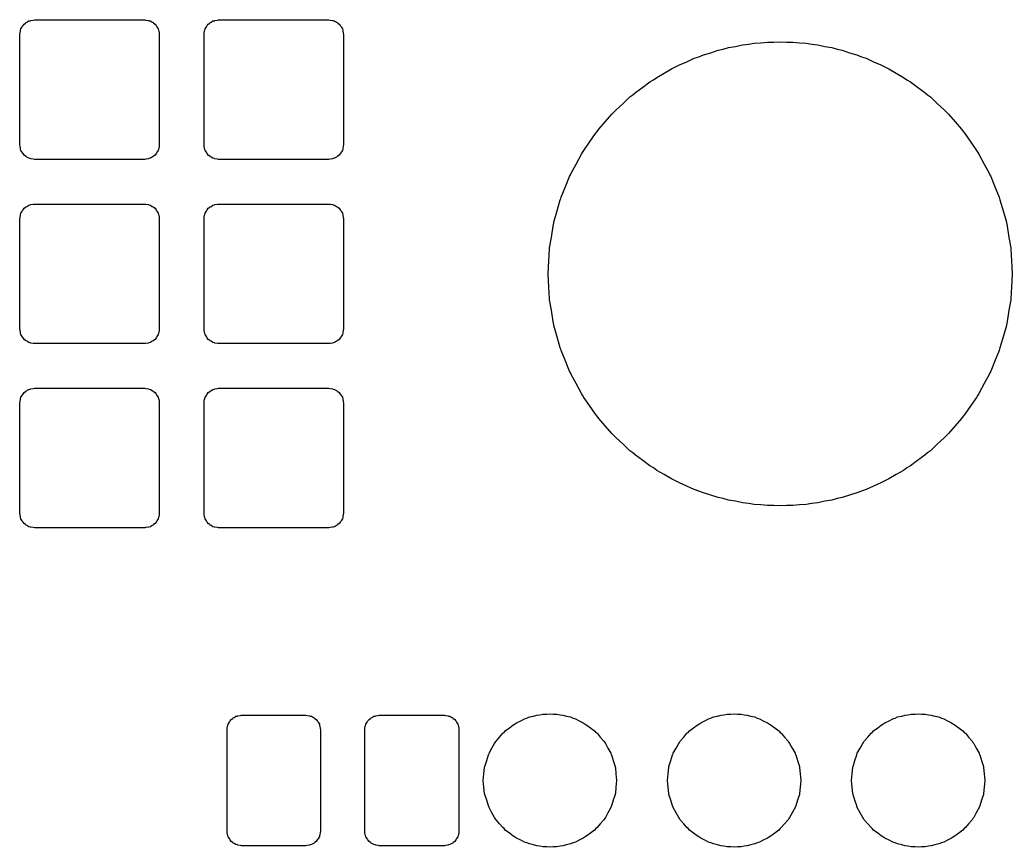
# Model space of a CAD drawing. Extents: x 0.04 to 2.34, y 0.06 to 1.54.
# Drawn here: x 1.787 to 2.326, y 1.089 to 1.538 of the extents above; entities that cross this region are included whole.
import ezdxf

# ---------------------------------------------------------------- set-up
doc = ezdxf.new("R2010")
doc.units = 0
doc.header["$MEASUREMENT"] = 0
doc.layers.add('BLACK', color=7, linetype='CONTINUOUS')

msp = doc.modelspace()

# ---------------------------------------------------------------- linework, layer by layer
at = {"layer": 'BLACK', "linetype": 'CONTINUOUS'}
for p, q in [((1.78943, 1.53557), (1.79026, 1.53612)), ((1.79026, 1.53612), (1.79053, 1.53639)), ((1.79053, 1.53639), (1.79097, 1.53659)), ((1.79097, 1.53659), (1.79199, 1.53727)), ((1.79199, 1.53727), (1.79276, 1.53743)), ((1.79276, 1.53743), (1.79308, 1.53758)), ((1.79308, 1.53758), (1.79437, 1.53775)), ((1.79437, 1.53775), (1.795, 1.53787)), ((1.795, 1.53787), (1.855, 1.53787)), ((1.855, 1.53787), (1.85563, 1.53775)), ((1.85563, 1.53775), (1.85692, 1.53758)), ((1.85692, 1.53758), (1.85724, 1.53743)), ((1.85724, 1.53743), (1.85801, 1.53727)), ((1.85801, 1.53727), (1.85903, 1.53659)), ((1.85903, 1.53659), (1.85947, 1.53639)), ((1.85947, 1.53639), (1.85974, 1.53612)), ((1.85974, 1.53612), (1.86057, 1.53557)), ((1.88943, 1.53557), (1.89026, 1.53612)), ((1.89026, 1.53612), (1.89053, 1.53639)), ((1.89053, 1.53639), (1.89097, 1.53659)), ((1.89097, 1.53659), (1.89199, 1.53727)), ((1.89199, 1.53727), (1.89276, 1.53743)), ((1.89276, 1.53743), (1.89308, 1.53758)), ((1.89308, 1.53758), (1.89437, 1.53775)), ((1.89437, 1.53775), (1.895, 1.53787)), ((1.895, 1.53787), (1.955, 1.53787)), ((1.955, 1.53787), (1.95563, 1.53775)), ((1.95563, 1.53775), (1.95692, 1.53758)), ((1.95692, 1.53758), (1.95724, 1.53743)), ((1.95724, 1.53743), (1.95801, 1.53727)), ((1.95801, 1.53727), (1.95903, 1.53659)), ((1.95903, 1.53659), (1.95947, 1.53639)), ((1.95947, 1.53639), (1.95974, 1.53612)), ((1.95974, 1.53612), (1.96057, 1.53557)), ((1.78713, 1.53), (1.78725, 1.53063)), ((1.78725, 1.53063), (1.78742, 1.53192)), ((1.78742, 1.53192), (1.78757, 1.53224)), ((1.78757, 1.53224), (1.78773, 1.53301)), ((1.78773, 1.53301), (1.78841, 1.53403)), ((1.78841, 1.53403), (1.78861, 1.53447)), ((1.78861, 1.53447), (1.78888, 1.53474)), ((1.78888, 1.53474), (1.78943, 1.53557)), ((1.86057, 1.53557), (1.86112, 1.53474)), ((1.86112, 1.53474), (1.86139, 1.53447)), ((1.86139, 1.53447), (1.86159, 1.53403)), ((1.86159, 1.53403), (1.86227, 1.53301)), ((1.86227, 1.53301), (1.86243, 1.53224)), ((1.86243, 1.53224), (1.86258, 1.53192)), ((1.86258, 1.53192), (1.86275, 1.53063)), ((1.86275, 1.53063), (1.86287, 1.53)), ((1.88713, 1.53), (1.88725, 1.53063)), ((1.88725, 1.53063), (1.88742, 1.53192)), ((1.88742, 1.53192), (1.88757, 1.53224)), ((1.88757, 1.53224), (1.88773, 1.53301)), ((1.88773, 1.53301), (1.88841, 1.53403)), ((1.88841, 1.53403), (1.88861, 1.53447)), ((1.88861, 1.53447), (1.88888, 1.53474)), ((1.88888, 1.53474), (1.88943, 1.53557)), ((1.96057, 1.53557), (1.96112, 1.53474)), ((1.96112, 1.53474), (1.96139, 1.53447)), ((1.96139, 1.53447), (1.96159, 1.53403)), ((1.96159, 1.53403), (1.96227, 1.53301)), ((1.96227, 1.53301), (1.96243, 1.53224)), ((1.96243, 1.53224), (1.96258, 1.53192)), ((1.96258, 1.53192), (1.96275, 1.53063)), ((1.96275, 1.53063), (1.96287, 1.53)), ((1.78713, 1.47), (1.78713, 1.53)), ((1.86287, 1.53), (1.86287, 1.47)), ((1.88713, 1.47), (1.88713, 1.53)), ((1.96287, 1.53), (1.96287, 1.47)), ((2.18275, 1.52466), (2.18589, 1.52519)), ((2.18589, 1.52519), (2.18955, 1.5254)), ((2.18955, 1.5254), (2.19318, 1.52579)), ((2.19318, 1.52579), (2.19658, 1.52579)), ((2.19658, 1.52579), (2.2, 1.52598)), ((2.2, 1.52598), (2.20342, 1.52579)), ((2.20342, 1.52579), (2.20682, 1.52579)), ((2.20682, 1.52579), (2.21045, 1.5254)), ((2.21045, 1.5254), (2.21411, 1.52519)), ((2.21411, 1.52519), (2.21725, 1.52466)), ((2.15839, 1.51891), (2.16235, 1.52006)), ((2.16235, 1.52006), (2.1663, 1.52139)), ((2.1663, 1.52139), (2.16913, 1.52201)), ((2.16913, 1.52201), (2.17197, 1.52283)), ((2.17197, 1.52283), (2.1758, 1.52348)), ((2.1758, 1.52348), (2.17962, 1.52432)), ((2.17962, 1.52432), (2.18275, 1.52466)), ((2.21725, 1.52466), (2.22038, 1.52432)), ((2.22038, 1.52432), (2.2242, 1.52348)), ((2.2242, 1.52348), (2.22803, 1.52283)), ((2.22803, 1.52283), (2.23087, 1.52201)), ((2.23087, 1.52201), (2.2337, 1.52139)), ((2.2337, 1.52139), (2.23764, 1.52006)), ((2.23764, 1.52006), (2.24161, 1.51891)), ((2.14534, 1.51351), (2.14936, 1.51517)), ((2.14936, 1.51517), (2.15337, 1.51703)), ((2.15337, 1.51703), (2.15588, 1.51788)), ((2.15588, 1.51788), (2.15839, 1.51891)), ((2.24161, 1.51891), (2.24412, 1.51788)), ((2.24412, 1.51788), (2.24663, 1.51703)), ((2.24663, 1.51703), (2.25064, 1.51517)), ((2.25064, 1.51517), (2.25466, 1.51351)), ((2.13297, 1.50667), (2.13698, 1.50889)), ((2.13698, 1.50889), (2.14099, 1.5113)), ((2.14099, 1.5113), (2.14317, 1.51231)), ((2.14317, 1.51231), (2.14534, 1.51351)), ((2.25466, 1.51351), (2.25683, 1.51231)), ((2.25683, 1.51231), (2.25901, 1.5113)), ((2.25901, 1.5113), (2.26302, 1.50889)), ((2.26302, 1.50889), (2.26703, 1.50667)), ((2.12537, 1.50128), (2.1293, 1.50427)), ((2.1293, 1.50427), (2.13115, 1.50538)), ((2.13115, 1.50538), (2.13297, 1.50667)), ((2.26703, 1.50667), (2.26885, 1.50538)), ((2.26885, 1.50538), (2.2707, 1.50427)), ((2.2707, 1.50427), (2.27463, 1.50128)), ((2.11996, 1.49717), (2.12145, 1.4985)), ((2.12145, 1.4985), (2.12537, 1.50128)), ((2.27463, 1.50128), (2.27855, 1.4985)), ((2.27855, 1.4985), (2.28004, 1.49717)), ((2.11466, 1.49243), (2.11844, 1.49601)), ((2.11844, 1.49601), (2.11996, 1.49717)), ((2.28004, 1.49717), (2.28156, 1.49601)), ((2.28156, 1.49601), (2.28534, 1.49243)), ((2.10854, 1.48663), (2.10975, 1.48778)), ((2.10975, 1.48778), (2.11092, 1.48908)), ((2.11092, 1.48908), (2.11466, 1.49243)), ((2.28534, 1.49243), (2.28908, 1.48908)), ((2.28908, 1.48908), (2.29025, 1.48778)), ((2.29025, 1.48778), (2.29146, 1.48663)), ((2.1015, 1.47855), (2.10499, 1.48245)), ((2.10499, 1.48245), (2.10854, 1.48663)), ((2.29146, 1.48663), (2.29501, 1.48245)), ((2.29501, 1.48245), (2.2985, 1.47855)), ((2.09971, 1.47624), (2.10063, 1.47732)), ((2.10063, 1.47732), (2.1015, 1.47855)), ((2.2985, 1.47855), (2.29937, 1.47731)), ((2.29937, 1.47731), (2.30029, 1.47624)), ((2.09333, 1.46703), (2.09647, 1.47146)), ((2.09647, 1.47146), (2.09971, 1.47624)), ((2.30029, 1.47624), (2.30353, 1.47146)), ((2.30353, 1.47146), (2.30667, 1.46703)), ((1.78725, 1.46937), (1.78713, 1.47)), ((1.78742, 1.46808), (1.78725, 1.46937)), ((1.78757, 1.46776), (1.78742, 1.46808)), ((1.78773, 1.46699), (1.78757, 1.46776)), ((1.78841, 1.46597), (1.78773, 1.46699)), ((1.78861, 1.46553), (1.78841, 1.46597)), ((1.86159, 1.46597), (1.86139, 1.46553)), ((1.86227, 1.46699), (1.86159, 1.46597)), ((1.86243, 1.46776), (1.86227, 1.46699)), ((1.86258, 1.46808), (1.86243, 1.46776)), ((1.86275, 1.46937), (1.86258, 1.46808)), ((1.86287, 1.47), (1.86275, 1.46937)), ((1.88725, 1.46937), (1.88713, 1.47)), ((1.88742, 1.46808), (1.88725, 1.46937)), ((1.88757, 1.46776), (1.88742, 1.46808)), ((1.88773, 1.46699), (1.88757, 1.46776)), ((1.88841, 1.46597), (1.88773, 1.46699)), ((1.88861, 1.46553), (1.88841, 1.46597)), ((1.96159, 1.46597), (1.96139, 1.46553)), ((1.96227, 1.46699), (1.96159, 1.46597)), ((1.96243, 1.46776), (1.96227, 1.46699)), ((1.96258, 1.46808), (1.96243, 1.46776)), ((1.96275, 1.46937), (1.96258, 1.46808)), ((1.96287, 1.47), (1.96275, 1.46937)), ((2.09206, 1.46495), (2.09271, 1.46591)), ((2.09271, 1.46591), (2.09333, 1.46703)), ((2.30667, 1.46703), (2.30729, 1.46591)), ((2.30729, 1.46591), (2.30794, 1.46495)), ((1.78888, 1.46526), (1.78861, 1.46553)), ((1.78943, 1.46443), (1.78888, 1.46526)), ((1.79026, 1.46388), (1.78943, 1.46443)), ((1.79053, 1.46361), (1.79026, 1.46388)), ((1.79097, 1.46341), (1.79053, 1.46361)), ((1.79199, 1.46273), (1.79097, 1.46341)), ((1.79276, 1.46257), (1.79199, 1.46273)), ((1.79308, 1.46242), (1.79276, 1.46257)), ((1.79437, 1.46225), (1.79308, 1.46242)), ((1.795, 1.46213), (1.79437, 1.46225)), ((1.79532, 1.46213), (1.795, 1.46213)), ((1.85468, 1.46213), (1.79532, 1.46213)), ((1.855, 1.46213), (1.85468, 1.46213)), ((1.85563, 1.46225), (1.855, 1.46213)), ((1.85692, 1.46242), (1.85563, 1.46225)), ((1.85724, 1.46257), (1.85692, 1.46242)), ((1.85801, 1.46273), (1.85724, 1.46257)), ((1.85903, 1.46341), (1.85801, 1.46273)), ((1.85947, 1.46361), (1.85903, 1.46341)), ((1.85974, 1.46388), (1.85947, 1.46361)), ((1.86057, 1.46443), (1.85974, 1.46388)), ((1.86112, 1.46526), (1.86057, 1.46443)), ((1.86139, 1.46553), (1.86112, 1.46526)), ((1.88888, 1.46526), (1.88861, 1.46553)), ((1.88943, 1.46443), (1.88888, 1.46526)), ((1.89026, 1.46388), (1.88943, 1.46443)), ((1.89053, 1.46361), (1.89026, 1.46388)), ((1.89097, 1.46341), (1.89053, 1.46361)), ((1.89199, 1.46273), (1.89097, 1.46341)), ((1.89276, 1.46257), (1.89199, 1.46273)), ((1.89308, 1.46242), (1.89276, 1.46257)), ((1.89437, 1.46225), (1.89308, 1.46242)), ((1.895, 1.46213), (1.89437, 1.46225)), ((1.89532, 1.46213), (1.895, 1.46213)), ((1.95468, 1.46213), (1.89532, 1.46213)), ((1.955, 1.46213), (1.95468, 1.46213)), ((1.95563, 1.46225), (1.955, 1.46213)), ((1.95692, 1.46242), (1.95563, 1.46225)), ((1.95724, 1.46257), (1.95692, 1.46242)), ((1.95801, 1.46273), (1.95724, 1.46257)), ((1.95903, 1.46341), (1.95801, 1.46273)), ((1.95947, 1.46361), (1.95903, 1.46341)), ((1.95974, 1.46388), (1.95947, 1.46361)), ((1.96057, 1.46443), (1.95974, 1.46388)), ((1.96112, 1.46526), (1.96057, 1.46443)), ((1.96139, 1.46553), (1.96112, 1.46526)), ((2.08921, 1.45957), (2.09206, 1.46495)), ((2.30794, 1.46495), (2.31079, 1.45958)), ((2.08649, 1.45466), (2.08921, 1.45957)), ((2.31079, 1.45958), (2.31351, 1.45466)), ((2.08329, 1.44692), (2.08567, 1.4529)), ((2.08567, 1.4529), (2.0861, 1.45371)), ((2.0861, 1.45371), (2.08649, 1.45466)), ((2.31351, 1.45466), (2.3139, 1.45371)), ((2.3139, 1.45371), (2.31433, 1.4529)), ((2.31433, 1.4529), (2.31671, 1.44693)), ((2.08109, 1.44161), (2.08329, 1.44692)), ((2.31671, 1.44693), (2.31891, 1.44161)), ((2.07878, 1.43362), (2.08062, 1.44022)), ((2.08062, 1.44022), (2.08087, 1.44085)), ((2.08087, 1.44085), (2.08109, 1.44161)), ((2.31891, 1.44161), (2.31913, 1.44085)), ((2.31913, 1.44085), (2.31938, 1.44022)), ((2.31938, 1.44022), (2.32122, 1.43362)), ((1.78773, 1.43301), (1.78841, 1.43403)), ((1.78841, 1.43403), (1.78861, 1.43447)), ((1.78861, 1.43447), (1.78888, 1.43474)), ((1.78888, 1.43474), (1.78943, 1.43557)), ((1.78943, 1.43557), (1.79026, 1.43612)), ((1.79026, 1.43612), (1.79053, 1.43639)), ((1.79053, 1.43639), (1.79097, 1.43659)), ((1.79097, 1.43659), (1.79199, 1.43727)), ((1.79199, 1.43727), (1.79276, 1.43743)), ((1.79276, 1.43743), (1.79308, 1.43758)), ((1.79308, 1.43758), (1.79437, 1.43775)), ((1.79437, 1.43775), (1.795, 1.43787)), ((1.795, 1.43787), (1.855, 1.43787)), ((1.855, 1.43787), (1.85563, 1.43775)), ((1.85563, 1.43775), (1.85692, 1.43758)), ((1.85692, 1.43758), (1.85724, 1.43743)), ((1.85724, 1.43743), (1.85801, 1.43727)), ((1.85801, 1.43727), (1.85903, 1.43659)), ((1.85903, 1.43659), (1.85947, 1.43639)), ((1.85947, 1.43639), (1.85974, 1.43612)), ((1.85974, 1.43612), (1.86057, 1.43557)), ((1.86057, 1.43557), (1.86112, 1.43474)), ((1.86112, 1.43474), (1.86139, 1.43447)), ((1.86139, 1.43447), (1.86159, 1.43403)), ((1.86159, 1.43403), (1.86227, 1.43301)), ((1.88773, 1.43301), (1.88841, 1.43403)), ((1.88841, 1.43403), (1.88861, 1.43447)), ((1.88861, 1.43447), (1.88888, 1.43474)), ((1.88888, 1.43474), (1.88943, 1.43557)), ((1.88943, 1.43557), (1.89026, 1.43612)), ((1.89026, 1.43612), (1.89053, 1.43639)), ((1.89053, 1.43639), (1.89097, 1.43659)), ((1.89097, 1.43659), (1.89199, 1.43727)), ((1.89199, 1.43727), (1.89276, 1.43743)), ((1.89276, 1.43743), (1.89308, 1.43758)), ((1.89308, 1.43758), (1.89437, 1.43775)), ((1.89437, 1.43775), (1.895, 1.43787)), ((1.895, 1.43787), (1.955, 1.43787)), ((1.955, 1.43787), (1.95563, 1.43775)), ((1.95563, 1.43775), (1.95692, 1.43758)), ((1.95692, 1.43758), (1.95724, 1.43743)), ((1.95724, 1.43743), (1.95801, 1.43727)), ((1.95801, 1.43727), (1.95903, 1.43659)), ((1.95903, 1.43659), (1.95947, 1.43639)), ((1.95947, 1.43639), (1.95974, 1.43612)), ((1.95974, 1.43612), (1.96057, 1.43557)), ((1.96057, 1.43557), (1.96112, 1.43474)), ((1.96112, 1.43474), (1.96139, 1.43447)), ((1.96139, 1.43447), (1.96159, 1.43403)), ((1.96159, 1.43403), (1.96227, 1.43301)), ((2.07717, 1.42803), (2.07878, 1.43362)), ((2.32122, 1.43362), (2.32283, 1.42803)), ((1.78713, 1.43), (1.78725, 1.43063)), ((1.78713, 1.37), (1.78713, 1.43)), ((1.78725, 1.43063), (1.78742, 1.43192)), ((1.78742, 1.43192), (1.78757, 1.43224)), ((1.78757, 1.43224), (1.78773, 1.43301)), ((1.86227, 1.43301), (1.86243, 1.43224)), ((1.86243, 1.43224), (1.86258, 1.43192)), ((1.86258, 1.43192), (1.86275, 1.43063)), ((1.86275, 1.43063), (1.86287, 1.43)), ((1.86287, 1.43), (1.86287, 1.37)), ((1.88713, 1.43), (1.88725, 1.43063)), ((1.88713, 1.37), (1.88713, 1.43)), ((1.88725, 1.43063), (1.88742, 1.43192)), ((1.88742, 1.43192), (1.88757, 1.43224)), ((1.88757, 1.43224), (1.88773, 1.43301)), ((1.96227, 1.43301), (1.96243, 1.43224)), ((1.96243, 1.43224), (1.96258, 1.43192)), ((1.96258, 1.43192), (1.96275, 1.43063)), ((1.96275, 1.43063), (1.96287, 1.43)), ((1.96287, 1.43), (1.96287, 1.37)), ((2.07708, 1.42749), (2.07717, 1.42803)), ((2.32283, 1.42803), (2.32292, 1.42749)), ((2.07575, 1.41965), (2.07697, 1.42708)), ((2.07697, 1.42708), (2.07708, 1.42749)), ((2.32292, 1.42749), (2.32303, 1.42708)), ((2.32303, 1.42708), (2.32425, 1.41966)), ((2.07481, 1.41411), (2.07575, 1.41965)), ((2.32425, 1.41966), (2.32519, 1.41411)), ((2.07422, 1.40371), (2.07476, 1.41362)), ((2.07476, 1.41362), (2.07479, 1.4138)), ((2.07479, 1.4138), (2.07481, 1.41411)), ((2.32519, 1.41411), (2.32521, 1.4138)), ((2.32521, 1.4138), (2.32524, 1.41362)), ((2.32524, 1.41362), (2.32577, 1.40373)), ((2.07402, 1.4), (2.07422, 1.40371)), ((2.32577, 1.40373), (2.32598, 1.4)), ((2.07422, 1.39629), (2.07402, 1.4)), ((2.07476, 1.38638), (2.07422, 1.39629)), ((2.32577, 1.39627), (2.32524, 1.38638)), ((2.32598, 1.4), (2.32577, 1.39627)), ((2.07479, 1.3862), (2.07476, 1.38638)), ((2.07481, 1.38589), (2.07479, 1.3862)), ((2.07575, 1.38035), (2.07481, 1.38589)), ((2.32519, 1.38589), (2.32425, 1.38035)), ((2.32521, 1.3862), (2.32519, 1.38589)), ((2.32524, 1.38638), (2.32521, 1.3862)), ((2.07697, 1.37292), (2.07575, 1.38035)), ((2.32425, 1.38035), (2.32303, 1.37292)), ((1.78725, 1.36937), (1.78713, 1.37)), ((1.78742, 1.36808), (1.78725, 1.36937)), ((1.86275, 1.36937), (1.86258, 1.36808)), ((1.86287, 1.37), (1.86275, 1.36937)), ((1.88725, 1.36937), (1.88713, 1.37)), ((1.88742, 1.36808), (1.88725, 1.36937)), ((1.96275, 1.36937), (1.96258, 1.36808)), ((1.96287, 1.37), (1.96275, 1.36937)), ((2.07708, 1.37251), (2.07697, 1.37292)), ((2.07717, 1.37197), (2.07708, 1.37251)), ((2.07878, 1.36638), (2.07717, 1.37197)), ((2.32283, 1.37197), (2.32122, 1.36638)), ((2.32292, 1.37251), (2.32283, 1.37197)), ((2.32303, 1.37292), (2.32292, 1.37251)), ((1.78757, 1.36776), (1.78742, 1.36808)), ((1.78773, 1.36699), (1.78757, 1.36776)), ((1.78841, 1.36597), (1.78773, 1.36699)), ((1.78861, 1.36553), (1.78841, 1.36597)), ((1.78888, 1.36526), (1.78861, 1.36553)), ((1.78943, 1.36443), (1.78888, 1.36526)), ((1.79026, 1.36388), (1.78943, 1.36443)), ((1.79053, 1.36361), (1.79026, 1.36388)), ((1.79097, 1.36341), (1.79053, 1.36361)), ((1.79199, 1.36273), (1.79097, 1.36341)), ((1.85903, 1.36341), (1.85801, 1.36273)), ((1.85947, 1.36361), (1.85903, 1.36341)), ((1.85974, 1.36388), (1.85947, 1.36361)), ((1.86057, 1.36443), (1.85974, 1.36388)), ((1.86112, 1.36526), (1.86057, 1.36443)), ((1.86139, 1.36553), (1.86112, 1.36526)), ((1.86159, 1.36597), (1.86139, 1.36553)), ((1.86227, 1.36699), (1.86159, 1.36597)), ((1.86243, 1.36776), (1.86227, 1.36699)), ((1.86258, 1.36808), (1.86243, 1.36776)), ((1.88757, 1.36776), (1.88742, 1.36808)), ((1.88773, 1.36699), (1.88757, 1.36776)), ((1.88841, 1.36597), (1.88773, 1.36699)), ((1.88861, 1.36553), (1.88841, 1.36597)), ((1.88888, 1.36526), (1.88861, 1.36553)), ((1.88943, 1.36443), (1.88888, 1.36526)), ((1.89026, 1.36388), (1.88943, 1.36443)), ((1.89053, 1.36361), (1.89026, 1.36388)), ((1.89097, 1.36341), (1.89053, 1.36361)), ((1.89199, 1.36273), (1.89097, 1.36341)), ((1.95903, 1.36341), (1.95801, 1.36273)), ((1.95947, 1.36361), (1.95903, 1.36341)), ((1.95974, 1.36388), (1.95947, 1.36361)), ((1.96057, 1.36443), (1.95974, 1.36388)), ((1.96112, 1.36526), (1.96057, 1.36443)), ((1.96139, 1.36553), (1.96112, 1.36526)), ((1.96159, 1.36597), (1.96139, 1.36553)), ((1.96227, 1.36699), (1.96159, 1.36597)), ((1.96243, 1.36776), (1.96227, 1.36699)), ((1.96258, 1.36808), (1.96243, 1.36776)), ((2.08062, 1.35978), (2.07878, 1.36638)), ((2.32122, 1.36638), (2.31938, 1.35978)), ((1.79276, 1.36257), (1.79199, 1.36273)), ((1.79308, 1.36242), (1.79276, 1.36257)), ((1.79437, 1.36225), (1.79308, 1.36242)), ((1.795, 1.36213), (1.79437, 1.36225)), ((1.79532, 1.36213), (1.795, 1.36213)), ((1.85468, 1.36213), (1.79532, 1.36213)), ((1.855, 1.36213), (1.85468, 1.36213)), ((1.85563, 1.36225), (1.855, 1.36213)), ((1.85692, 1.36242), (1.85563, 1.36225)), ((1.85724, 1.36257), (1.85692, 1.36242)), ((1.85801, 1.36273), (1.85724, 1.36257)), ((1.89276, 1.36257), (1.89199, 1.36273)), ((1.89308, 1.36242), (1.89276, 1.36257)), ((1.89437, 1.36225), (1.89308, 1.36242)), ((1.895, 1.36213), (1.89437, 1.36225)), ((1.89532, 1.36213), (1.895, 1.36213)), ((1.95468, 1.36213), (1.89532, 1.36213)), ((1.955, 1.36213), (1.95468, 1.36213)), ((1.95563, 1.36225), (1.955, 1.36213)), ((1.95692, 1.36242), (1.95563, 1.36225)), ((1.95724, 1.36257), (1.95692, 1.36242)), ((1.95801, 1.36273), (1.95724, 1.36257)), ((2.08087, 1.35915), (2.08062, 1.35978)), ((2.08109, 1.35839), (2.08087, 1.35915)), ((2.08329, 1.35308), (2.08109, 1.35839)), ((2.31891, 1.35839), (2.31671, 1.35307)), ((2.31913, 1.35915), (2.31891, 1.35839)), ((2.31938, 1.35978), (2.31913, 1.35915)), ((2.08567, 1.3471), (2.08329, 1.35308)), ((2.31671, 1.35307), (2.31433, 1.3471)), ((2.0861, 1.34629), (2.08567, 1.3471)), ((2.08649, 1.34534), (2.0861, 1.34629)), ((2.08921, 1.34043), (2.08649, 1.34534)), ((2.31351, 1.34534), (2.31079, 1.34043)), ((2.3139, 1.34629), (2.31351, 1.34534)), ((2.31433, 1.3471), (2.3139, 1.34629)), ((1.79026, 1.33612), (1.79053, 1.33639)), ((1.79053, 1.33639), (1.79097, 1.33659)), ((1.79097, 1.33659), (1.79199, 1.33727)), ((1.79199, 1.33727), (1.79276, 1.33743)), ((1.79276, 1.33743), (1.79308, 1.33758)), ((1.79308, 1.33758), (1.79437, 1.33775)), ((1.79437, 1.33775), (1.795, 1.33787)), ((1.795, 1.33787), (1.855, 1.33787)), ((1.855, 1.33787), (1.85563, 1.33775)), ((1.85563, 1.33775), (1.85692, 1.33758)), ((1.85692, 1.33758), (1.85724, 1.33743)), ((1.85724, 1.33743), (1.85801, 1.33727)), ((1.85801, 1.33727), (1.85903, 1.33659)), ((1.85903, 1.33659), (1.85947, 1.33639)), ((1.85947, 1.33639), (1.85974, 1.33612)), ((1.89026, 1.33612), (1.89053, 1.33639)), ((1.89053, 1.33639), (1.89097, 1.33659)), ((1.89097, 1.33659), (1.89199, 1.33727)), ((1.89199, 1.33727), (1.89276, 1.33743)), ((1.89276, 1.33743), (1.89308, 1.33758)), ((1.89308, 1.33758), (1.89437, 1.33775)), ((1.89437, 1.33775), (1.895, 1.33787)), ((1.895, 1.33787), (1.955, 1.33787)), ((1.955, 1.33787), (1.95563, 1.33775)), ((1.95563, 1.33775), (1.95692, 1.33758)), ((1.95692, 1.33758), (1.95724, 1.33743)), ((1.95724, 1.33743), (1.95801, 1.33727)), ((1.95801, 1.33727), (1.95903, 1.33659)), ((1.95903, 1.33659), (1.95947, 1.33639)), ((1.95947, 1.33639), (1.95974, 1.33612)), ((2.09206, 1.33505), (2.08921, 1.34043)), ((2.31079, 1.34043), (2.30794, 1.33505)), ((1.78725, 1.33063), (1.78742, 1.33192)), ((1.78742, 1.33192), (1.78757, 1.33224)), ((1.78757, 1.33224), (1.78773, 1.33301)), ((1.78773, 1.33301), (1.78841, 1.33403)), ((1.78841, 1.33403), (1.78861, 1.33447)), ((1.78861, 1.33447), (1.78888, 1.33474)), ((1.78888, 1.33474), (1.78943, 1.33557)), ((1.78943, 1.33557), (1.79026, 1.33612)), ((1.85974, 1.33612), (1.86057, 1.33557)), ((1.86057, 1.33557), (1.86112, 1.33474)), ((1.86112, 1.33474), (1.86139, 1.33447)), ((1.86139, 1.33447), (1.86159, 1.33403)), ((1.86159, 1.33403), (1.86227, 1.33301)), ((1.86227, 1.33301), (1.86243, 1.33224)), ((1.86243, 1.33224), (1.86258, 1.33192)), ((1.86258, 1.33192), (1.86275, 1.33063)), ((1.88725, 1.33063), (1.88742, 1.33192)), ((1.88742, 1.33192), (1.88757, 1.33224)), ((1.88757, 1.33224), (1.88773, 1.33301)), ((1.88773, 1.33301), (1.88841, 1.33403)), ((1.88841, 1.33403), (1.88861, 1.33447)), ((1.88861, 1.33447), (1.88888, 1.33474)), ((1.88888, 1.33474), (1.88943, 1.33557)), ((1.88943, 1.33557), (1.89026, 1.33612)), ((1.95974, 1.33612), (1.96057, 1.33557)), ((1.96057, 1.33557), (1.96112, 1.33474)), ((1.96112, 1.33474), (1.96139, 1.33447)), ((1.96139, 1.33447), (1.96159, 1.33403)), ((1.96159, 1.33403), (1.96227, 1.33301)), ((1.96227, 1.33301), (1.96243, 1.33224)), ((1.96243, 1.33224), (1.96258, 1.33192)), ((1.96258, 1.33192), (1.96275, 1.33063)), ((2.09271, 1.33409), (2.09206, 1.33505)), ((2.09333, 1.33297), (2.09271, 1.33409)), ((2.09647, 1.32854), (2.09333, 1.33297)), ((2.30667, 1.33297), (2.30353, 1.32854)), ((2.30729, 1.33409), (2.30667, 1.33297)), ((2.30794, 1.33505), (2.30729, 1.33409)), ((1.78713, 1.33), (1.78725, 1.33063)), ((1.78713, 1.27), (1.78713, 1.33)), ((1.86275, 1.33063), (1.86287, 1.33)), ((1.86287, 1.33), (1.86287, 1.27)), ((1.88713, 1.33), (1.88725, 1.33063)), ((1.88713, 1.27), (1.88713, 1.33)), ((1.96275, 1.33063), (1.96287, 1.33)), ((1.96287, 1.33), (1.96287, 1.27)), ((2.09971, 1.32376), (2.09647, 1.32854)), ((2.30353, 1.32854), (2.30029, 1.32376)), ((2.10063, 1.32268), (2.09971, 1.32376)), ((2.1015, 1.32145), (2.10063, 1.32268)), ((2.10499, 1.31755), (2.1015, 1.32145)), ((2.2985, 1.32145), (2.29501, 1.31755)), ((2.29937, 1.32268), (2.2985, 1.32145)), ((2.30029, 1.32376), (2.29937, 1.32268)), ((2.10854, 1.31337), (2.10499, 1.31755)), ((2.29501, 1.31755), (2.29146, 1.31337)), ((2.10975, 1.31222), (2.10854, 1.31337)), ((2.11092, 1.31092), (2.10975, 1.31222)), ((2.11466, 1.30757), (2.11092, 1.31092)), ((2.28908, 1.31092), (2.28534, 1.30757)), ((2.29025, 1.31222), (2.28908, 1.31092)), ((2.29146, 1.31337), (2.29025, 1.31222)), ((2.11844, 1.30398), (2.11466, 1.30757)), ((2.28534, 1.30757), (2.28156, 1.30398)), ((2.11996, 1.30283), (2.11844, 1.30398)), ((2.12145, 1.3015), (2.11996, 1.30283)), ((2.12537, 1.29872), (2.12145, 1.3015)), ((2.1293, 1.29573), (2.12537, 1.29872)), ((2.27463, 1.29872), (2.2707, 1.29573)), ((2.27855, 1.3015), (2.27463, 1.29872)), ((2.28004, 1.30283), (2.27855, 1.3015)), ((2.28156, 1.30398), (2.28004, 1.30283)), ((2.13115, 1.29462), (2.1293, 1.29573)), ((2.13297, 1.29333), (2.13115, 1.29462)), ((2.13698, 1.29111), (2.13297, 1.29333)), ((2.26703, 1.29333), (2.26302, 1.29111)), ((2.26885, 1.29462), (2.26703, 1.29333)), ((2.2707, 1.29573), (2.26885, 1.29462)), ((2.14099, 1.2887), (2.13698, 1.29111)), ((2.14317, 1.28769), (2.14099, 1.2887)), ((2.25901, 1.2887), (2.25683, 1.28769)), ((2.26302, 1.29111), (2.25901, 1.2887)), ((2.14534, 1.28649), (2.14317, 1.28769)), ((2.14936, 1.28483), (2.14534, 1.28649)), ((2.15337, 1.28297), (2.14936, 1.28483)), ((2.15588, 1.28212), (2.15337, 1.28297)), ((2.24663, 1.28297), (2.24412, 1.28212)), ((2.25064, 1.28483), (2.24663, 1.28297)), ((2.25466, 1.28649), (2.25064, 1.28483)), ((2.25683, 1.28769), (2.25466, 1.28649)), ((2.15839, 1.28109), (2.15588, 1.28212)), ((2.16235, 1.27994), (2.15839, 1.28109)), ((2.1663, 1.27861), (2.16235, 1.27994)), ((2.16913, 1.27799), (2.1663, 1.27861)), ((2.17197, 1.27717), (2.16913, 1.27799)), ((2.1758, 1.27652), (2.17197, 1.27717)), ((2.22803, 1.27717), (2.2242, 1.27652)), ((2.23087, 1.27799), (2.22803, 1.27717)), ((2.2337, 1.27861), (2.23087, 1.27799)), ((2.23765, 1.27994), (2.2337, 1.27861)), ((2.24161, 1.28109), (2.23765, 1.27994)), ((2.24412, 1.28212), (2.24161, 1.28109)), ((2.17962, 1.27568), (2.1758, 1.27652)), ((2.18275, 1.27534), (2.17962, 1.27568)), ((2.18589, 1.27481), (2.18275, 1.27534)), ((2.18955, 1.2746), (2.18589, 1.27481)), ((2.19318, 1.27421), (2.18955, 1.2746)), ((2.19658, 1.27421), (2.19318, 1.27421)), ((2.2, 1.27402), (2.19658, 1.27421)), ((2.20342, 1.27421), (2.2, 1.27402)), ((2.20682, 1.27421), (2.20342, 1.27421)), ((2.21045, 1.2746), (2.20682, 1.27421)), ((2.21411, 1.27481), (2.21045, 1.2746)), ((2.21725, 1.27534), (2.21411, 1.27481)), ((2.22038, 1.27568), (2.21725, 1.27534)), ((2.2242, 1.27652), (2.22038, 1.27568)), ((1.78725, 1.26937), (1.78713, 1.27)), ((1.78742, 1.26808), (1.78725, 1.26937)), ((1.78757, 1.26776), (1.78742, 1.26808)), ((1.78773, 1.26699), (1.78757, 1.26776)), ((1.78841, 1.26597), (1.78773, 1.26699)), ((1.86227, 1.26699), (1.86159, 1.26597)), ((1.86243, 1.26776), (1.86227, 1.26699)), ((1.86258, 1.26808), (1.86243, 1.26776)), ((1.86275, 1.26937), (1.86258, 1.26808)), ((1.86287, 1.27), (1.86275, 1.26937)), ((1.88725, 1.26937), (1.88713, 1.27)), ((1.88742, 1.26808), (1.88725, 1.26937)), ((1.88757, 1.26776), (1.88742, 1.26808)), ((1.88773, 1.26699), (1.88757, 1.26776)), ((1.88841, 1.26597), (1.88773, 1.26699)), ((1.96227, 1.26699), (1.96159, 1.26597)), ((1.96243, 1.26776), (1.96227, 1.26699)), ((1.96258, 1.26808), (1.96243, 1.26776)), ((1.96275, 1.26937), (1.96258, 1.26808)), ((1.96287, 1.27), (1.96275, 1.26937)), ((1.78861, 1.26553), (1.78841, 1.26597)), ((1.78888, 1.26526), (1.78861, 1.26553)), ((1.78943, 1.26443), (1.78888, 1.26526)), ((1.79026, 1.26388), (1.78943, 1.26443)), ((1.79053, 1.26361), (1.79026, 1.26388)), ((1.79097, 1.26341), (1.79053, 1.26361)), ((1.79199, 1.26273), (1.79097, 1.26341)), ((1.79276, 1.26257), (1.79199, 1.26273)), ((1.79308, 1.26242), (1.79276, 1.26257)), ((1.79437, 1.26225), (1.79308, 1.26242)), ((1.795, 1.26213), (1.79437, 1.26225)), ((1.79532, 1.26213), (1.795, 1.26213)), ((1.85468, 1.26213), (1.79532, 1.26213)), ((1.855, 1.26213), (1.85468, 1.26213)), ((1.85563, 1.26225), (1.855, 1.26213)), ((1.85692, 1.26242), (1.85563, 1.26225)), ((1.85724, 1.26257), (1.85692, 1.26242)), ((1.85801, 1.26273), (1.85724, 1.26257)), ((1.85903, 1.26341), (1.85801, 1.26273)), ((1.85947, 1.26361), (1.85903, 1.26341)), ((1.85974, 1.26388), (1.85947, 1.26361)), ((1.86057, 1.26443), (1.85974, 1.26388)), ((1.86112, 1.26526), (1.86057, 1.26443)), ((1.86139, 1.26553), (1.86112, 1.26526)), ((1.86159, 1.26597), (1.86139, 1.26553)), ((1.88861, 1.26553), (1.88841, 1.26597)), ((1.88888, 1.26526), (1.88861, 1.26553)), ((1.88943, 1.26443), (1.88888, 1.26526)), ((1.89026, 1.26388), (1.88943, 1.26443)), ((1.89053, 1.26361), (1.89026, 1.26388)), ((1.89097, 1.26341), (1.89053, 1.26361)), ((1.89199, 1.26273), (1.89097, 1.26341)), ((1.89276, 1.26257), (1.89199, 1.26273)), ((1.89308, 1.26242), (1.89276, 1.26257)), ((1.89437, 1.26225), (1.89308, 1.26242)), ((1.895, 1.26213), (1.89437, 1.26225)), ((1.89532, 1.26213), (1.895, 1.26213)), ((1.95468, 1.26213), (1.89532, 1.26213)), ((1.955, 1.26213), (1.95468, 1.26213)), ((1.95563, 1.26225), (1.955, 1.26213)), ((1.95692, 1.26242), (1.95563, 1.26225)), ((1.95724, 1.26257), (1.95692, 1.26242)), ((1.95801, 1.26273), (1.95724, 1.26257)), ((1.95903, 1.26341), (1.95801, 1.26273)), ((1.95947, 1.26361), (1.95903, 1.26341)), ((1.95974, 1.26388), (1.95947, 1.26361)), ((1.96057, 1.26443), (1.95974, 1.26388)), ((1.96112, 1.26526), (1.96057, 1.26443)), ((1.96139, 1.26553), (1.96112, 1.26526)), ((1.96159, 1.26597), (1.96139, 1.26553)), ((1.90193, 1.15813), (1.90276, 1.15868)), ((1.90276, 1.15868), (1.90303, 1.15895)), ((1.90303, 1.15895), (1.90347, 1.15915)), ((1.90347, 1.15915), (1.90449, 1.15983)), ((1.90449, 1.15983), (1.90526, 1.15999)), ((1.90526, 1.15999), (1.90558, 1.16014)), ((1.90558, 1.16014), (1.90687, 1.16031)), ((1.90687, 1.16031), (1.9075, 1.16043)), ((1.9075, 1.16043), (1.9425, 1.16043)), ((1.9425, 1.16043), (1.94313, 1.16031)), ((1.94313, 1.16031), (1.94442, 1.16014)), ((1.94442, 1.16014), (1.94474, 1.15999)), ((1.94474, 1.15999), (1.94551, 1.15983)), ((1.94551, 1.15983), (1.94653, 1.15915)), ((1.94653, 1.15915), (1.94697, 1.15895)), ((1.94697, 1.15895), (1.94724, 1.15868)), ((1.94724, 1.15868), (1.94807, 1.15813)), ((1.97674, 1.15813), (1.97756, 1.15868)), ((1.97756, 1.15868), (1.97783, 1.15895)), ((1.97783, 1.15895), (1.97827, 1.15915)), ((1.97827, 1.15915), (1.97929, 1.15983)), ((1.97929, 1.15983), (1.98006, 1.15999)), ((1.98006, 1.15999), (1.98038, 1.16014)), ((1.98038, 1.16014), (1.98167, 1.16031)), ((1.98167, 1.16031), (1.9823, 1.16043)), ((1.9823, 1.16043), (2.0177, 1.16043)), ((2.0177, 1.16043), (2.01833, 1.16031)), ((2.01833, 1.16031), (2.01962, 1.16014)), ((2.01962, 1.16014), (2.01994, 1.15999)), ((2.01994, 1.15999), (2.02071, 1.15983)), ((2.02071, 1.15983), (2.02173, 1.15915)), ((2.02173, 1.15915), (2.02217, 1.15895)), ((2.02217, 1.15895), (2.02244, 1.15868)), ((2.02244, 1.15868), (2.02326, 1.15813)), ((2.06115, 1.15844), (2.0624, 1.15882)), ((2.0624, 1.15882), (2.06381, 1.15945)), ((2.06381, 1.15945), (2.06601, 1.15992)), ((2.06601, 1.15992), (2.06794, 1.1605)), ((2.06794, 1.1605), (2.06948, 1.16065)), ((2.06948, 1.16065), (2.07121, 1.16102)), ((2.07121, 1.16102), (2.07323, 1.16102)), ((2.07323, 1.16102), (2.075, 1.1612)), ((2.075, 1.1612), (2.07677, 1.16102)), ((2.07677, 1.16102), (2.07879, 1.16102)), ((2.07879, 1.16102), (2.08052, 1.16065)), ((2.08052, 1.16065), (2.08206, 1.1605)), ((2.08206, 1.1605), (2.08399, 1.15992)), ((2.08399, 1.15992), (2.08619, 1.15945)), ((2.08619, 1.15945), (2.0876, 1.15882)), ((2.0876, 1.15882), (2.08885, 1.15844)), ((2.16115, 1.15844), (2.1624, 1.15882)), ((2.1624, 1.15882), (2.16381, 1.15945)), ((2.16381, 1.15945), (2.16601, 1.15992)), ((2.16601, 1.15992), (2.16794, 1.1605)), ((2.16794, 1.1605), (2.16948, 1.16065)), ((2.16948, 1.16065), (2.17121, 1.16102)), ((2.17121, 1.16102), (2.17323, 1.16102)), ((2.17323, 1.16102), (2.175, 1.1612)), ((2.175, 1.1612), (2.17677, 1.16102)), ((2.17677, 1.16102), (2.17879, 1.16102)), ((2.17879, 1.16102), (2.18052, 1.16065)), ((2.18052, 1.16065), (2.18206, 1.1605)), ((2.18206, 1.1605), (2.18399, 1.15992)), ((2.18399, 1.15992), (2.18619, 1.15945)), ((2.18619, 1.15945), (2.1876, 1.15882)), ((2.1876, 1.15882), (2.18885, 1.15844)), ((2.26115, 1.15844), (2.2624, 1.15882)), ((2.2624, 1.15882), (2.26381, 1.15945)), ((2.26381, 1.15945), (2.26601, 1.15992)), ((2.26601, 1.15992), (2.26794, 1.1605)), ((2.26794, 1.1605), (2.26948, 1.16065)), ((2.26948, 1.16065), (2.27121, 1.16102)), ((2.27121, 1.16102), (2.27323, 1.16102)), ((2.27323, 1.16102), (2.275, 1.1612)), ((2.275, 1.1612), (2.27677, 1.16102)), ((2.27677, 1.16102), (2.27879, 1.16102)), ((2.27879, 1.16102), (2.28052, 1.16065)), ((2.28052, 1.16065), (2.28206, 1.1605)), ((2.28206, 1.1605), (2.28399, 1.15992)), ((2.28399, 1.15992), (2.28619, 1.15945)), ((2.28619, 1.15945), (2.2876, 1.15882)), ((2.2876, 1.15882), (2.28885, 1.15844)), ((1.89963, 1.15256), (1.89975, 1.15319)), ((1.89975, 1.15319), (1.89992, 1.15448)), ((1.89992, 1.15448), (1.90007, 1.1548)), ((1.90007, 1.1548), (1.90023, 1.15557)), ((1.90023, 1.15557), (1.90091, 1.15659)), ((1.90091, 1.15659), (1.90111, 1.15703)), ((1.90111, 1.15703), (1.90138, 1.1573)), ((1.90138, 1.1573), (1.90193, 1.15813)), ((1.94807, 1.15813), (1.94862, 1.1573)), ((1.94862, 1.1573), (1.94889, 1.15703)), ((1.94889, 1.15703), (1.94909, 1.15659)), ((1.94909, 1.15659), (1.94977, 1.15557)), ((1.94977, 1.15557), (1.94993, 1.1548)), ((1.94993, 1.1548), (1.95008, 1.15448)), ((1.95008, 1.15448), (1.95025, 1.15319)), ((1.95025, 1.15319), (1.95037, 1.15256)), ((1.97443, 1.15256), (1.97455, 1.15319)), ((1.97455, 1.15319), (1.97472, 1.15448)), ((1.97472, 1.15448), (1.97488, 1.1548)), ((1.97488, 1.1548), (1.97503, 1.15557)), ((1.97503, 1.15557), (1.97571, 1.15659)), ((1.97571, 1.15659), (1.97592, 1.15703)), ((1.97592, 1.15703), (1.97618, 1.1573)), ((1.97618, 1.1573), (1.97674, 1.15813)), ((2.02326, 1.15813), (2.02382, 1.1573)), ((2.02382, 1.1573), (2.02408, 1.15703)), ((2.02408, 1.15703), (2.02429, 1.15659)), ((2.02429, 1.15659), (2.02497, 1.15557)), ((2.02497, 1.15557), (2.02512, 1.1548)), ((2.02512, 1.1548), (2.02528, 1.15448)), ((2.02528, 1.15448), (2.02545, 1.15319)), ((2.02545, 1.15319), (2.02557, 1.15256)), ((2.05076, 1.15192), (2.05296, 1.15352)), ((2.05296, 1.15352), (2.05489, 1.1551)), ((2.05489, 1.1551), (2.05583, 1.1556)), ((2.05583, 1.1556), (2.05689, 1.15637)), ((2.05689, 1.15637), (2.05916, 1.15738)), ((2.05916, 1.15738), (2.06115, 1.15844)), ((2.08885, 1.15844), (2.09084, 1.15738)), ((2.09084, 1.15738), (2.09311, 1.15637)), ((2.09311, 1.15637), (2.09417, 1.1556)), ((2.09417, 1.1556), (2.09511, 1.1551)), ((2.09511, 1.1551), (2.09704, 1.15352)), ((2.09704, 1.15352), (2.09924, 1.15192)), ((2.15076, 1.15192), (2.15296, 1.15352)), ((2.15296, 1.15352), (2.15489, 1.1551)), ((2.15489, 1.1551), (2.15583, 1.1556)), ((2.15583, 1.1556), (2.15689, 1.15637)), ((2.15689, 1.15637), (2.15916, 1.15738)), ((2.15916, 1.15738), (2.16115, 1.15844)), ((2.18885, 1.15844), (2.19084, 1.15738)), ((2.19084, 1.15738), (2.19311, 1.15637)), ((2.19311, 1.15637), (2.19417, 1.1556)), ((2.19417, 1.1556), (2.19511, 1.1551)), ((2.19511, 1.1551), (2.19704, 1.15352)), ((2.19704, 1.15352), (2.19924, 1.15192)), ((2.25076, 1.15192), (2.25296, 1.15352)), ((2.25296, 1.15352), (2.25489, 1.1551)), ((2.25489, 1.1551), (2.25583, 1.1556)), ((2.25583, 1.1556), (2.25689, 1.15637)), ((2.25689, 1.15637), (2.25916, 1.15738)), ((2.25916, 1.15738), (2.26115, 1.15844)), ((2.28885, 1.15844), (2.29084, 1.15738)), ((2.29084, 1.15738), (2.29311, 1.15637)), ((2.29311, 1.15637), (2.29417, 1.1556)), ((2.29417, 1.1556), (2.29511, 1.1551)), ((2.29511, 1.1551), (2.29704, 1.15352)), ((2.29704, 1.15352), (2.29924, 1.15192)), ((1.89963, 1.09744), (1.89963, 1.15256)), ((1.95037, 1.15256), (1.95037, 1.09744)), ((1.97443, 1.09744), (1.97443, 1.15256)), ((2.02557, 1.15256), (2.02557, 1.09744)), ((2.0457, 1.14629), (2.04767, 1.14848)), ((2.04767, 1.14848), (2.04941, 1.15059)), ((2.04941, 1.15059), (2.05005, 1.15112)), ((2.05005, 1.15112), (2.05076, 1.15192)), ((2.09924, 1.15192), (2.09995, 1.15112)), ((2.09995, 1.15112), (2.10059, 1.15059)), ((2.10059, 1.15059), (2.10233, 1.14849)), ((2.10233, 1.14849), (2.1043, 1.14629)), ((2.1457, 1.14629), (2.14767, 1.14848)), ((2.14767, 1.14848), (2.14941, 1.15059)), ((2.14941, 1.15059), (2.15005, 1.15112)), ((2.15005, 1.15112), (2.15076, 1.15192)), ((2.19924, 1.15192), (2.19995, 1.15112)), ((2.19995, 1.15112), (2.20059, 1.15059)), ((2.20059, 1.15059), (2.20233, 1.14849)), ((2.20233, 1.14849), (2.2043, 1.14629)), ((2.2457, 1.14629), (2.24767, 1.14848)), ((2.24767, 1.14848), (2.24941, 1.15059)), ((2.24941, 1.15059), (2.25005, 1.15112)), ((2.25005, 1.15112), (2.25076, 1.15192)), ((2.29924, 1.15192), (2.29995, 1.15112)), ((2.29995, 1.15112), (2.30059, 1.15059)), ((2.30059, 1.15059), (2.30233, 1.14849)), ((2.30233, 1.14849), (2.3043, 1.14629)), ((2.04191, 1.13973), (2.0435, 1.14249)), ((2.0435, 1.14249), (2.0449, 1.14511)), ((2.0449, 1.14511), (2.04528, 1.14557)), ((2.04528, 1.14557), (2.0457, 1.14629)), ((2.1043, 1.14629), (2.10472, 1.14557)), ((2.10472, 1.14557), (2.1051, 1.14511)), ((2.1051, 1.14511), (2.1065, 1.14249)), ((2.1065, 1.14249), (2.10809, 1.13973)), ((2.14191, 1.13973), (2.1435, 1.14249)), ((2.1435, 1.14249), (2.1449, 1.14511)), ((2.1449, 1.14511), (2.14528, 1.14557)), ((2.14528, 1.14557), (2.1457, 1.14629)), ((2.2043, 1.14629), (2.20472, 1.14557)), ((2.20472, 1.14557), (2.2051, 1.14511)), ((2.2051, 1.14511), (2.2065, 1.14249)), ((2.2065, 1.14249), (2.20809, 1.13973)), ((2.24191, 1.13973), (2.2435, 1.14249)), ((2.2435, 1.14249), (2.2449, 1.14511)), ((2.2449, 1.14511), (2.24528, 1.14557)), ((2.24528, 1.14557), (2.2457, 1.14629)), ((2.3043, 1.14629), (2.30472, 1.14557)), ((2.30472, 1.14557), (2.3051, 1.14511)), ((2.3051, 1.14511), (2.3065, 1.14249)), ((2.3065, 1.14249), (2.30809, 1.13973)), ((2.04063, 1.13578), (2.04156, 1.13885)), ((2.04156, 1.13885), (2.04173, 1.13917)), ((2.04173, 1.13917), (2.04191, 1.13973)), ((2.10809, 1.13973), (2.10827, 1.13917)), ((2.10827, 1.13917), (2.10844, 1.13885)), ((2.10844, 1.13885), (2.10937, 1.13578)), ((2.14063, 1.13578), (2.14156, 1.13885)), ((2.14156, 1.13885), (2.14173, 1.13917)), ((2.14173, 1.13917), (2.14191, 1.13973)), ((2.20809, 1.13973), (2.20827, 1.13917)), ((2.20827, 1.13917), (2.20844, 1.13885)), ((2.20844, 1.13885), (2.20937, 1.13578)), ((2.24063, 1.13578), (2.24156, 1.13885)), ((2.24156, 1.13885), (2.24173, 1.13917)), ((2.24173, 1.13917), (2.24191, 1.13973)), ((2.30809, 1.13973), (2.30827, 1.13917)), ((2.30827, 1.13917), (2.30844, 1.13885)), ((2.30844, 1.13885), (2.30937, 1.13578)), ((2.03916, 1.1286), (2.0395, 1.13206)), ((2.0395, 1.13206), (2.03953, 1.13218)), ((2.03953, 1.13218), (2.03957, 1.13253)), ((2.03957, 1.13253), (2.04063, 1.13578)), ((2.10937, 1.13578), (2.11043, 1.13253)), ((2.11043, 1.13253), (2.11047, 1.13218)), ((2.11047, 1.13218), (2.1105, 1.13206)), ((2.1105, 1.13206), (2.11084, 1.1286)), ((2.13916, 1.1286), (2.1395, 1.13206)), ((2.1395, 1.13206), (2.13953, 1.13218)), ((2.13953, 1.13218), (2.13957, 1.13253)), ((2.13957, 1.13253), (2.14063, 1.13578)), ((2.20937, 1.13578), (2.21043, 1.13253)), ((2.21043, 1.13253), (2.21047, 1.13218)), ((2.21047, 1.13218), (2.2105, 1.13206)), ((2.2105, 1.13206), (2.21084, 1.1286)), ((2.23916, 1.1286), (2.2395, 1.13206)), ((2.2395, 1.13206), (2.23953, 1.13218)), ((2.23953, 1.13218), (2.23957, 1.13253)), ((2.23957, 1.13253), (2.24063, 1.13578)), ((2.30937, 1.13578), (2.31043, 1.13253)), ((2.31043, 1.13253), (2.31047, 1.13218)), ((2.31047, 1.13218), (2.3105, 1.13206)), ((2.3105, 1.13206), (2.31084, 1.1286)), ((2.03878, 1.125), (2.03916, 1.1286)), ((2.11084, 1.1286), (2.11122, 1.125)), ((2.13878, 1.125), (2.13916, 1.1286)), ((2.21084, 1.1286), (2.21122, 1.125)), ((2.23878, 1.125), (2.23916, 1.1286)), ((2.31084, 1.1286), (2.31122, 1.125)), ((2.03916, 1.12141), (2.03878, 1.125)), ((2.0395, 1.11794), (2.03916, 1.12141)), ((2.11084, 1.1214), (2.1105, 1.11794)), ((2.11122, 1.125), (2.11084, 1.1214)), ((2.13916, 1.12141), (2.13878, 1.125)), ((2.1395, 1.11794), (2.13916, 1.12141)), ((2.21084, 1.1214), (2.2105, 1.11794)), ((2.21122, 1.125), (2.21084, 1.1214)), ((2.23916, 1.12141), (2.23878, 1.125)), ((2.2395, 1.11794), (2.23916, 1.12141)), ((2.31084, 1.1214), (2.3105, 1.11794)), ((2.31122, 1.125), (2.31084, 1.1214)), ((2.03953, 1.11782), (2.0395, 1.11794)), ((2.03957, 1.11747), (2.03953, 1.11782)), ((2.04063, 1.11422), (2.03957, 1.11747)), ((2.11043, 1.11747), (2.10937, 1.11422)), ((2.11047, 1.11782), (2.11043, 1.11747)), ((2.1105, 1.11794), (2.11047, 1.11782)), ((2.13953, 1.11782), (2.1395, 1.11794)), ((2.13957, 1.11747), (2.13953, 1.11782)), ((2.14063, 1.11422), (2.13957, 1.11747)), ((2.21043, 1.11747), (2.20937, 1.11422)), ((2.21047, 1.11782), (2.21043, 1.11747)), ((2.2105, 1.11794), (2.21047, 1.11782)), ((2.23953, 1.11782), (2.2395, 1.11794)), ((2.23957, 1.11747), (2.23953, 1.11782)), ((2.24063, 1.11422), (2.23957, 1.11747)), ((2.31043, 1.11747), (2.30937, 1.11422)), ((2.31047, 1.11782), (2.31043, 1.11747)), ((2.3105, 1.11794), (2.31047, 1.11782)), ((2.04156, 1.11115), (2.04063, 1.11422)), ((2.04173, 1.11083), (2.04156, 1.11115)), ((2.04191, 1.11027), (2.04173, 1.11083)), ((2.0435, 1.10751), (2.04191, 1.11027)), ((2.10809, 1.11027), (2.1065, 1.10751)), ((2.10827, 1.11083), (2.10809, 1.11027)), ((2.10844, 1.11115), (2.10827, 1.11083)), ((2.10937, 1.11422), (2.10844, 1.11115)), ((2.14156, 1.11115), (2.14063, 1.11422)), ((2.14173, 1.11083), (2.14156, 1.11115)), ((2.14191, 1.11027), (2.14173, 1.11083)), ((2.1435, 1.10751), (2.14191, 1.11027)), ((2.20809, 1.11027), (2.2065, 1.10751)), ((2.20827, 1.11083), (2.20809, 1.11027)), ((2.20844, 1.11115), (2.20827, 1.11083)), ((2.20937, 1.11422), (2.20844, 1.11115)), ((2.24156, 1.11115), (2.24063, 1.11422)), ((2.24173, 1.11083), (2.24156, 1.11115)), ((2.24191, 1.11027), (2.24173, 1.11083)), ((2.2435, 1.10751), (2.24191, 1.11027)), ((2.30809, 1.11027), (2.3065, 1.10751)), ((2.30827, 1.11083), (2.30809, 1.11027)), ((2.30844, 1.11115), (2.30827, 1.11083)), ((2.30937, 1.11422), (2.30844, 1.11115)), ((2.0449, 1.10489), (2.0435, 1.10751)), ((2.04528, 1.10443), (2.0449, 1.10489)), ((2.1051, 1.10489), (2.10472, 1.10443)), ((2.1065, 1.10751), (2.1051, 1.10489)), ((2.1449, 1.10489), (2.1435, 1.10751)), ((2.14528, 1.10443), (2.1449, 1.10489)), ((2.2051, 1.10489), (2.20472, 1.10443)), ((2.2065, 1.10751), (2.2051, 1.10489)), ((2.2449, 1.10489), (2.2435, 1.10751)), ((2.24528, 1.10443), (2.2449, 1.10489)), ((2.3051, 1.10489), (2.30472, 1.10443)), ((2.3065, 1.10751), (2.3051, 1.10489)), ((2.0457, 1.10371), (2.04528, 1.10443)), ((2.04767, 1.10152), (2.0457, 1.10371)), ((2.04941, 1.09941), (2.04767, 1.10152)), ((2.05005, 1.09888), (2.04941, 1.09941)), ((2.10059, 1.09941), (2.09995, 1.09888)), ((2.10233, 1.10152), (2.10059, 1.09941)), ((2.1043, 1.10371), (2.10233, 1.10152)), ((2.10472, 1.10443), (2.1043, 1.10371)), ((2.1457, 1.10371), (2.14528, 1.10443)), ((2.14767, 1.10152), (2.1457, 1.10371)), ((2.14941, 1.09941), (2.14767, 1.10152)), ((2.15005, 1.09888), (2.14941, 1.09941)), ((2.20059, 1.09941), (2.19995, 1.09888)), ((2.20233, 1.10152), (2.20059, 1.09941)), ((2.2043, 1.10371), (2.20233, 1.10152)), ((2.20472, 1.10443), (2.2043, 1.10371)), ((2.2457, 1.10371), (2.24528, 1.10443)), ((2.24767, 1.10152), (2.2457, 1.10371)), ((2.24941, 1.09941), (2.24767, 1.10152)), ((2.25005, 1.09888), (2.24941, 1.09941)), ((2.30059, 1.09941), (2.29995, 1.09888)), ((2.30233, 1.10152), (2.30059, 1.09941)), ((2.3043, 1.10371), (2.30233, 1.10152)), ((2.30472, 1.10443), (2.3043, 1.10371)), ((1.89975, 1.09681), (1.89963, 1.09744)), ((1.89992, 1.09552), (1.89975, 1.09681)), ((1.90007, 1.0952), (1.89992, 1.09552)), ((1.90023, 1.09443), (1.90007, 1.0952)), ((1.90091, 1.09341), (1.90023, 1.09443)), ((1.94977, 1.09443), (1.94909, 1.09341)), ((1.94993, 1.0952), (1.94977, 1.09443)), ((1.95008, 1.09552), (1.94993, 1.0952)), ((1.95025, 1.09681), (1.95008, 1.09552)), ((1.95037, 1.09744), (1.95025, 1.09681)), ((1.97455, 1.09681), (1.97443, 1.09744)), ((1.97472, 1.09552), (1.97455, 1.09681)), ((1.97488, 1.0952), (1.97472, 1.09552)), ((1.97503, 1.09443), (1.97488, 1.0952)), ((1.97571, 1.09341), (1.97503, 1.09443)), ((2.02497, 1.09443), (2.02429, 1.09341)), ((2.02512, 1.0952), (2.02497, 1.09443)), ((2.02528, 1.09552), (2.02512, 1.0952)), ((2.02545, 1.09681), (2.02528, 1.09552)), ((2.02557, 1.09744), (2.02545, 1.09681)), ((2.05076, 1.09808), (2.05005, 1.09888)), ((2.05296, 1.09648), (2.05076, 1.09808)), ((2.05489, 1.0949), (2.05296, 1.09648)), ((2.05583, 1.0944), (2.05489, 1.0949)), ((2.05689, 1.09363), (2.05583, 1.0944)), ((2.09417, 1.0944), (2.09311, 1.09363)), ((2.09511, 1.0949), (2.09417, 1.0944)), ((2.09704, 1.09648), (2.09511, 1.0949)), ((2.09924, 1.09808), (2.09704, 1.09648)), ((2.09995, 1.09888), (2.09924, 1.09808)), ((2.15076, 1.09808), (2.15005, 1.09888)), ((2.15296, 1.09648), (2.15076, 1.09808)), ((2.15489, 1.0949), (2.15296, 1.09648)), ((2.15583, 1.0944), (2.15489, 1.0949)), ((2.15689, 1.09363), (2.15583, 1.0944)), ((2.19417, 1.0944), (2.19311, 1.09363)), ((2.19511, 1.0949), (2.19417, 1.0944)), ((2.19704, 1.09648), (2.19511, 1.0949)), ((2.19924, 1.09808), (2.19704, 1.09648)), ((2.19995, 1.09888), (2.19924, 1.09808)), ((2.25076, 1.09808), (2.25005, 1.09888)), ((2.25296, 1.09648), (2.25076, 1.09808)), ((2.25489, 1.0949), (2.25296, 1.09648)), ((2.25583, 1.0944), (2.25489, 1.0949)), ((2.25689, 1.09363), (2.25583, 1.0944)), ((2.29417, 1.0944), (2.29311, 1.09363)), ((2.29511, 1.0949), (2.29417, 1.0944)), ((2.29704, 1.09648), (2.29511, 1.0949)), ((2.29924, 1.09808), (2.29704, 1.09648)), ((2.29995, 1.09888), (2.29924, 1.09808)), ((1.90111, 1.09297), (1.90091, 1.09341)), ((1.90138, 1.0927), (1.90111, 1.09297)), ((1.90193, 1.09187), (1.90138, 1.0927)), ((1.90276, 1.09132), (1.90193, 1.09187)), ((1.90303, 1.09105), (1.90276, 1.09132)), ((1.90347, 1.09085), (1.90303, 1.09105)), ((1.90449, 1.09017), (1.90347, 1.09085)), ((1.90526, 1.09001), (1.90449, 1.09017)), ((1.90558, 1.08986), (1.90526, 1.09001)), ((1.90687, 1.08969), (1.90558, 1.08986)), ((1.9075, 1.08957), (1.90687, 1.08969)), ((1.90782, 1.08957), (1.9075, 1.08957)), ((1.94218, 1.08957), (1.90782, 1.08957)), ((1.9425, 1.08957), (1.94218, 1.08957)), ((1.94313, 1.08969), (1.9425, 1.08957)), ((1.94442, 1.08986), (1.94313, 1.08969)), ((1.94474, 1.09001), (1.94442, 1.08986)), ((1.94551, 1.09017), (1.94474, 1.09001)), ((1.94653, 1.09085), (1.94551, 1.09017)), ((1.94697, 1.09105), (1.94653, 1.09085)), ((1.94724, 1.09132), (1.94697, 1.09105)), ((1.94807, 1.09187), (1.94724, 1.09132)), ((1.94862, 1.0927), (1.94807, 1.09187)), ((1.94889, 1.09297), (1.94862, 1.0927)), ((1.94909, 1.09341), (1.94889, 1.09297)), ((1.97592, 1.09297), (1.97571, 1.09341)), ((1.97618, 1.0927), (1.97592, 1.09297)), ((1.97674, 1.09187), (1.97618, 1.0927)), ((1.97756, 1.09132), (1.97674, 1.09187)), ((1.97783, 1.09105), (1.97756, 1.09132)), ((1.97827, 1.09085), (1.97783, 1.09105)), ((1.97929, 1.09017), (1.97827, 1.09085)), ((1.98006, 1.09001), (1.97929, 1.09017)), ((1.98038, 1.08986), (1.98006, 1.09001)), ((1.98167, 1.08969), (1.98038, 1.08986)), ((1.9823, 1.08957), (1.98167, 1.08969)), ((1.98263, 1.08957), (1.9823, 1.08957)), ((2.01737, 1.08957), (1.98263, 1.08957)), ((2.0177, 1.08957), (2.01737, 1.08957)), ((2.01833, 1.08969), (2.0177, 1.08957)), ((2.01962, 1.08986), (2.01833, 1.08969)), ((2.01994, 1.09001), (2.01962, 1.08986)), ((2.02071, 1.09017), (2.01994, 1.09001)), ((2.02173, 1.09085), (2.02071, 1.09017)), ((2.02217, 1.09105), (2.02173, 1.09085)), ((2.02244, 1.09132), (2.02217, 1.09105)), ((2.02326, 1.09187), (2.02244, 1.09132)), ((2.02382, 1.0927), (2.02326, 1.09187)), ((2.02408, 1.09297), (2.02382, 1.0927)), ((2.02429, 1.09341), (2.02408, 1.09297)), ((2.05916, 1.09262), (2.05689, 1.09363)), ((2.06115, 1.09156), (2.05916, 1.09262)), ((2.0624, 1.09118), (2.06115, 1.09156)), ((2.06381, 1.09055), (2.0624, 1.09118)), ((2.06601, 1.09008), (2.06381, 1.09055)), ((2.06794, 1.0895), (2.06601, 1.09008)), ((2.06948, 1.08935), (2.06794, 1.0895)), ((2.07121, 1.08898), (2.06948, 1.08935)), ((2.07323, 1.08898), (2.07121, 1.08898)), ((2.075, 1.0888), (2.07323, 1.08898)), ((2.07677, 1.08898), (2.075, 1.0888)), ((2.07879, 1.08898), (2.07677, 1.08898)), ((2.08052, 1.08935), (2.07879, 1.08898)), ((2.08206, 1.0895), (2.08052, 1.08935)), ((2.08399, 1.09008), (2.08206, 1.0895)), ((2.08619, 1.09055), (2.08399, 1.09008)), ((2.0876, 1.09118), (2.08619, 1.09055)), ((2.08885, 1.09156), (2.0876, 1.09118)), ((2.09084, 1.09262), (2.08885, 1.09156)), ((2.09311, 1.09363), (2.09084, 1.09262)), ((2.15916, 1.09262), (2.15689, 1.09363)), ((2.16115, 1.09156), (2.15916, 1.09262)), ((2.1624, 1.09118), (2.16115, 1.09156)), ((2.16381, 1.09055), (2.1624, 1.09118)), ((2.16601, 1.09008), (2.16381, 1.09055)), ((2.16794, 1.0895), (2.16601, 1.09008)), ((2.16948, 1.08935), (2.16794, 1.0895)), ((2.17121, 1.08898), (2.16948, 1.08935)), ((2.17323, 1.08898), (2.17121, 1.08898)), ((2.175, 1.0888), (2.17323, 1.08898)), ((2.17677, 1.08898), (2.175, 1.0888)), ((2.17879, 1.08898), (2.17677, 1.08898)), ((2.18052, 1.08935), (2.17879, 1.08898)), ((2.18206, 1.0895), (2.18052, 1.08935)), ((2.18399, 1.09008), (2.18206, 1.0895)), ((2.18619, 1.09055), (2.18399, 1.09008)), ((2.1876, 1.09118), (2.18619, 1.09055)), ((2.18885, 1.09156), (2.1876, 1.09118)), ((2.19084, 1.09262), (2.18885, 1.09156)), ((2.19311, 1.09363), (2.19084, 1.09262)), ((2.25916, 1.09262), (2.25689, 1.09363)), ((2.26115, 1.09156), (2.25916, 1.09262)), ((2.2624, 1.09118), (2.26115, 1.09156)), ((2.26381, 1.09055), (2.2624, 1.09118)), ((2.26601, 1.09008), (2.26381, 1.09055)), ((2.26794, 1.0895), (2.26601, 1.09008)), ((2.26948, 1.08935), (2.26794, 1.0895)), ((2.27121, 1.08898), (2.26948, 1.08935)), ((2.27323, 1.08898), (2.27121, 1.08898)), ((2.275, 1.0888), (2.27323, 1.08898)), ((2.27677, 1.08898), (2.275, 1.0888)), ((2.27879, 1.08898), (2.27677, 1.08898)), ((2.28052, 1.08935), (2.27879, 1.08898)), ((2.28206, 1.0895), (2.28052, 1.08935)), ((2.28399, 1.09008), (2.28206, 1.0895)), ((2.28619, 1.09055), (2.28399, 1.09008)), ((2.2876, 1.09118), (2.28619, 1.09055)), ((2.28885, 1.09156), (2.2876, 1.09118)), ((2.29084, 1.09262), (2.28885, 1.09156)), ((2.29311, 1.09363), (2.29084, 1.09262))]:
    msp.add_line(p, q, dxfattribs=at)

doc.saveas('drawing.dxf')
